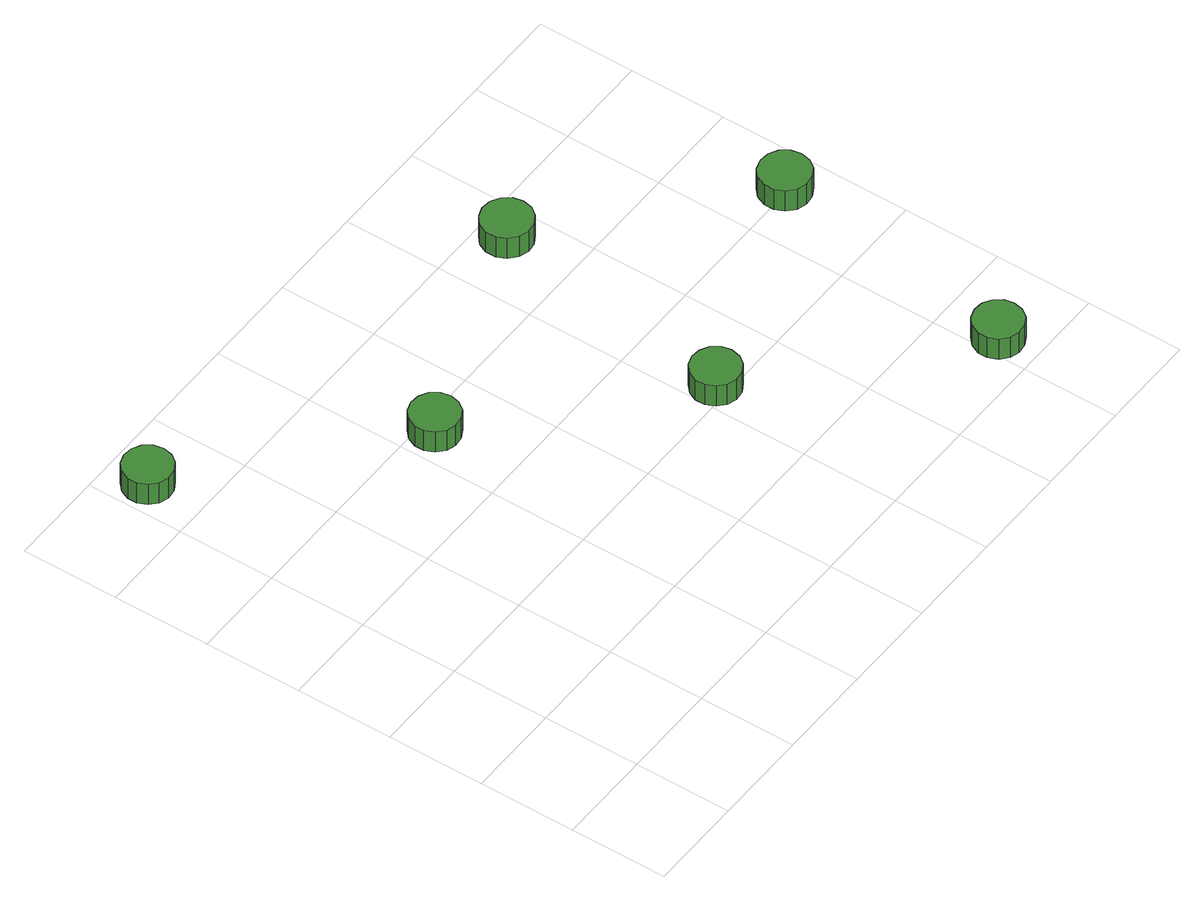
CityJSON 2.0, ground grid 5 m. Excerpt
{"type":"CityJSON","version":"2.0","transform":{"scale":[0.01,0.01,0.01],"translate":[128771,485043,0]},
"CityObjects":{
"tree1":{"type":"SolitaryVegetationObject","attributes":{"function":"something"},"geometry":[{"type":"MultiSurface","lod":"1","boundaries":[[[0,1,2,3,4,5,6,7,8,9,10,11,12,13,14]],[[15,16,17,18,19,20,21,22,23,24,25,26,27,28,29]],[[0,29,28,1]],[[1,28,27,2]],[[2,27,26,3]],[[3,26,25,4]],[[4,25,24,5]],[[5,24,23,6]],[[6,23,22,7]],[[7,22,21,8]],[[8,21,20,9]],[[9,20,19,10]],[[10,19,18,11]],[[11,18,17,12]],[[12,17,16,13]],[[13,16,15,14]],[[14,15,29,0]]]}]},
"tree2":{"type":"SolitaryVegetationObject","attributes":{"function":"something"},"geometry":[{"type":"MultiSurface","lod":"1","boundaries":[[[30,31,32,33,34,35,36,37,38,39,40,41,42,43,44]],[[45,46,47,48,49,50,51,52,53,54,55,56,57,58,59]],[[30,59,58,31]],[[31,58,57,32]],[[32,57,56,33]],[[33,56,55,34]],[[34,55,54,35]],[[35,54,53,36]],[[36,53,52,37]],[[37,52,51,38]],[[38,51,50,39]],[[39,50,49,40]],[[40,49,48,41]],[[41,48,47,42]],[[42,47,46,43]],[[43,46,45,44]],[[44,45,59,30]]]}]},
"tree3":{"type":"SolitaryVegetationObject","attributes":{"function":"something"},"geometry":[{"type":"MultiSurface","lod":"1","boundaries":[[[60,61,62,63,64,65,66,67,68,69,70,71,72,73,74]],[[75,76,77,78,79,80,81,82,83,84,85,86,87,88,89]],[[60,89,88,61]],[[61,88,87,62]],[[62,87,86,63]],[[63,86,85,64]],[[64,85,84,65]],[[65,84,83,66]],[[66,83,82,67]],[[67,82,81,68]],[[68,81,80,69]],[[69,80,79,70]],[[70,79,78,71]],[[71,78,77,72]],[[72,77,76,73]],[[73,76,75,74]],[[74,75,89,60]]]}]},
"tree4":{"type":"SolitaryVegetationObject","attributes":{"function":"something"},"geometry":[{"type":"MultiSurface","lod":"1","boundaries":[[[90,91,92,93,94,95,96,97,98,99,100,101,102,103,104]],[[105,106,107,108,109,110,111,112,113,114,115,116,117,118,119]],[[90,119,118,91]],[[91,118,117,92]],[[92,117,116,93]],[[93,116,115,94]],[[94,115,114,95]],[[95,114,113,96]],[[96,113,112,97]],[[97,112,111,98]],[[98,111,110,99]],[[99,110,109,100]],[[100,109,108,101]],[[101,108,107,102]],[[102,107,106,103]],[[103,106,105,104]],[[104,105,119,90]]]}]},
"tree5":{"type":"SolitaryVegetationObject","attributes":{"function":"something"},"geometry":[{"type":"MultiSurface","lod":"1","boundaries":[[[120,121,122,123,124,125,126,127,128,129,130,131,132,133,134]],[[135,136,137,138,139,140,141,142,143,144,145,146,147,148,149]],[[120,149,148,121]],[[121,148,147,122]],[[122,147,146,123]],[[123,146,145,124]],[[124,145,144,125]],[[125,144,143,126]],[[126,143,142,127]],[[127,142,141,128]],[[128,141,140,129]],[[129,140,139,130]],[[130,139,138,131]],[[131,138,137,132]],[[132,137,136,133]],[[133,136,135,134]],[[134,135,149,120]]]}]},
"tree6":{"type":"SolitaryVegetationObject","attributes":{"function":"something"},"geometry":[{"type":"MultiSurface","lod":"1","boundaries":[[[150,151,152,153,154,155,156,157,158,159,160,161,162,163,164]],[[165,166,167,168,169,170,171,172,173,174,175,176,177,178,179]],[[150,179,178,151]],[[151,178,177,152]],[[152,177,176,153]],[[153,176,175,154]],[[154,175,174,155]],[[155,174,173,156]],[[156,173,172,157]],[[157,172,171,158]],[[158,171,170,159]],[[159,170,169,160]],[[160,169,168,161]],[[161,168,167,162]],[[162,167,166,163]],[[163,166,165,164]],[[164,165,179,150]]]}]}
},
"vertices":[
[272,2780,171],[261,2831,171],[231,2873,171],[186,2898,171],[135,2904,171],[86,2888,171],[48,2853,171],[27,2806,171],[27,2755,171],[48,2708,171],[86,2673,171],[135,2657,171],[186,2663,171],[231,2688,171],[261,2730,171],[261,2730,42],[231,2688,42],[186,2663,42],[135,2657,42],[86,2673,42],[48,2708,42],[27,2755,42],[27,2806,42],[48,2853,42],[86,2888,42],[135,2904,42],[186,2898,42],[231,2873,42],[261,2831,42],[272,2780,42],
[1276,1918,174],[1265,1969,174],[1235,2011,174],[1190,2036,174],[1139,2042,174],[1090,2026,174],[1051,1991,174],[1030,1944,174],[1030,1893,174],[1051,1845,174],[1090,1811,174],[1139,1795,174],[1190,1800,174],[1235,1826,174],[1265,1868,174],[1265,1868,45],[1235,1826,45],[1190,1800,45],[1139,1795,45],[1090,1811,45],[1051,1845,45],[1030,1893,45],[1030,1944,45],[1051,1991,45],[1090,2026,45],[1139,2042,45],[1190,2036,45],[1235,2011,45],[1265,1969,45],[1276,1918,45],
[2232,1057,175],[2221,1107,175],[2191,1149,175],[2146,1174,175],[2095,1180,175],[2046,1164,175],[2007,1129,175],[1986,1082,175],[1986,1031,175],[2007,984,175],[2046,949,175],[2095,933,175],[2146,939,175],[2191,964,175],[2221,1006,175],[2221,1006,46],[2191,964,46],[2146,939,46],[2095,933,46],[2046,949,46],[2007,984,46],[1986,1031,46],[1986,1082,46],[2007,1129,46],[2046,1164,46],[2095,1180,46],[2146,1174,46],[2191,1149,46],[2221,1107,46],[2232,1057,46],
[2461,2357,159],[2450,2409,159],[2418,2452,159],[2372,2479,159],[2319,2485,159],[2269,2468,159],[2229,2433,159],[2207,2384,159],[2207,2331,159],[2229,2282,159],[2269,2246,159],[2319,2230,159],[2372,2235,159],[2418,2262,159],[2450,2305,159],[2450,2305,30],[2418,2262,30],[2372,2235,30],[2319,2230,30],[2269,2246,30],[2229,2282,30],[2207,2331,30],[2207,2384,30],[2229,2433,30],[2269,2468,30],[2319,2485,30],[2372,2479,30],[2418,2452,30],[2450,2409,30],[2461,2357,30],
[3201,195,170],[3191,245,170],[3160,287,170],[3116,313,170],[3065,318,170],[3015,302,170],[2977,268,170],[2956,220,170],[2956,169,170],[2977,122,170],[3015,87,170],[3065,71,170],[3116,77,170],[3160,102,170],[3191,144,170],[3191,144,41],[3160,102,41],[3116,77,41],[3065,71,41],[3015,87,41],[2977,122,41],[2956,169,41],[2956,220,41],[2977,268,41],[3015,302,41],[3065,318,41],[3116,313,41],[3160,287,41],[3191,245,41],[3201,195,41],
[3410,1507,169],[3399,1559,169],[3368,1602,169],[3322,1628,169],[3269,1634,169],[3218,1618,169],[3178,1582,169],[3157,1533,169],[3157,1480,169],[3178,1431,169],[3218,1395,169],[3269,1379,169],[3322,1385,169],[3368,1411,169],[3399,1454,169],[3399,1454,40],[3368,1411,40],[3322,1385,40],[3269,1379,40],[3218,1395,40],[3178,1431,40],[3157,1480,40],[3157,1533,40],[3178,1582,40],[3218,1618,40],[3269,1634,40],[3322,1628,40],[3368,1602,40],[3399,1559,40],[3410,1507,40]
]}
